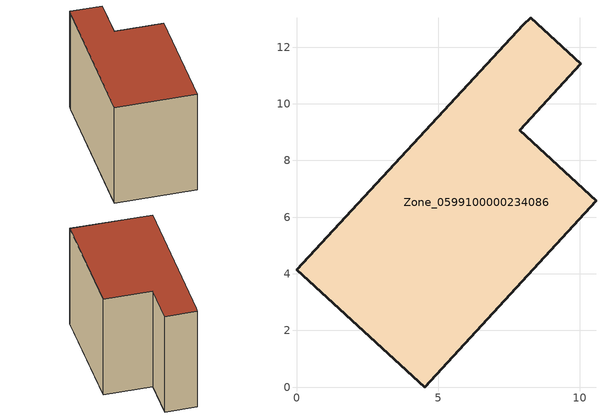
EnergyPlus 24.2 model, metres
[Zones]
Zone_0599100000234086
 floor ground (C_G): 7.87,9.06 10.57,6.58 4.52,0 0,4.15 8,12.79 8.26,13.03 10.03,11.41 z0
 wall outside (C_F): 0,4.15 4.52,0 10.57,6.58 7.87,9.06 10.03,11.41 8.26,13.03 8,12.79 0,4.15 z0:8.37
 roof outside (C_R): 8.26,13.03 8,12.79 0,4.15 4.52,0 10.57,6.58 7.87,9.06 10.03,11.41 z8.37
[BUILDING]
Pand.0599100000234086: North Axis=0; Terrain=City; Loads Convergence Tolerance Value=0.04; Temperature Convergence Tolerance Value=0.4; Solar Distribution=FullExterior; Maximum Number of Warmup Days=25; Minimum Number of Warmup Days=1
[Site:Location]
Rotterdam.The.Hague.AP_ZH_NLD Design_Conditions: Latitude=51.96; Longitude=4.45; Time Zone=1; Elevation=-4.5
[SITE:GROUNDTEMPERATURE:BUILDINGSURFACE]
18, 18, 18, 18, 18, 18, 18, 18, 18, 18, 18, 18
[MATERIAL] Thermal Absorptance=0.9; Solar Absorptance=0.7; Visible Absorptance=0.7
Name | Roughness | Thickness | Conductivity | Density | Specific Heat
G.TC.1975-1991 | MediumSmooth | 0.15 | 0.288461 | 540 | 1210
F.TC.1975-1991 | Rough | 0.3 | 0.230769 | 1920 | 840
R.TC.1975-1991 | MediumRough | 0.2 | 0.153846 | 1500 | 1000
[CONSTRUCTION]
C_G: G.TC.1975-1991
C_F: F.TC.1975-1991
C_R: R.TC.1975-1991
[ZONE]
Zone_0599100000234086: Type=1; Multiplier=1; Ceiling Height=Autocalculate; Volume=Autocalculate; Floor Area=autocalculate; Part of Total Floor Area=Yes
[ZONEINFILTRATION:DESIGNFLOWRATE]
Infil_Zone_0599100000234086: Zone or ZoneList or Space or SpaceList=Zone_0599100000234086; Schedule=AlwaysOn; Design Flow Rate Calculation Method=Flow/Area; Flow Rate per Floor Area=0.003; Constant Term Coefficient=1; Temperature Term Coefficient=0; Velocity Term Coefficient=0; Velocity Squared Term Coefficient=0
[HVACTEMPLATE:ZONE:IDEALLOADSAIRSYSTEM]
Zone_0599100000234086: Maximum Heating Supply Air Temperature=50; Minimum Cooling Supply Air Temperature=13; Maximum Heating Supply Air Humidity Ratio=0.0156; Minimum Cooling Supply Air Humidity Ratio=0.0077; Heating Limit=NoLimit; Cooling Limit=NoLimit; Dehumidification Control Type=ConstantSensibleHeatRatio; Cooling Sensible Heat Ratio=0.7; Dehumidification Setpoint=60; Humidification Control Type=None; Humidification Setpoint=30; Outdoor Air Method=None; Outdoor Air Flow Rate per Person=0.00944; Outdoor Air Flow Rate per Zone Floor Area=0; Outdoor Air Flow Rate per Zone=0; Demand Controlled Ventilation Type=None; Outdoor Air Economizer Type=NoEconomizer; Heat Recovery Type=None; Sensible Heat Recovery Effectiveness=0.7; Latent Heat Recovery Effectiveness=0.65
[ZONECONTROL:THERMOSTAT]
ThermostatControl_Zone_0599100000234086: Zone or ZoneList=Zone_0599100000234086; Control Type Schedule=DualSetpointControlType; Control 1=Thermostat_Zone_0599100000234086; Temperature Difference Between Cutout And Setpoint=0
[THERMOSTATSETPOINT:DUALSETPOINT]
Thermostat_Zone_0599100000234086: Heating Setpoint Temperature Schedule=HeatingSetpoint_Zone_0599100000234086; Cooling Setpoint Temperature Schedule=CoolingSetpoint_Zone_0599100000234086
[SCHEDULE:COMPACT]
HeatingSetpoint_Zone_0599100000234086: Through: 12/31, For: AllDays, Until: 24:00, 21
CoolingSetpoint_Zone_0599100000234086: Through: 12/31, For: AllDays, Until: 24:00, 24
DualSetpointControlType: Through: 12/31, For: AllDays, Until: 24:00, 4
AlwaysOn: Through: 12/31, For: AllDays, Until: 24:00, 1
